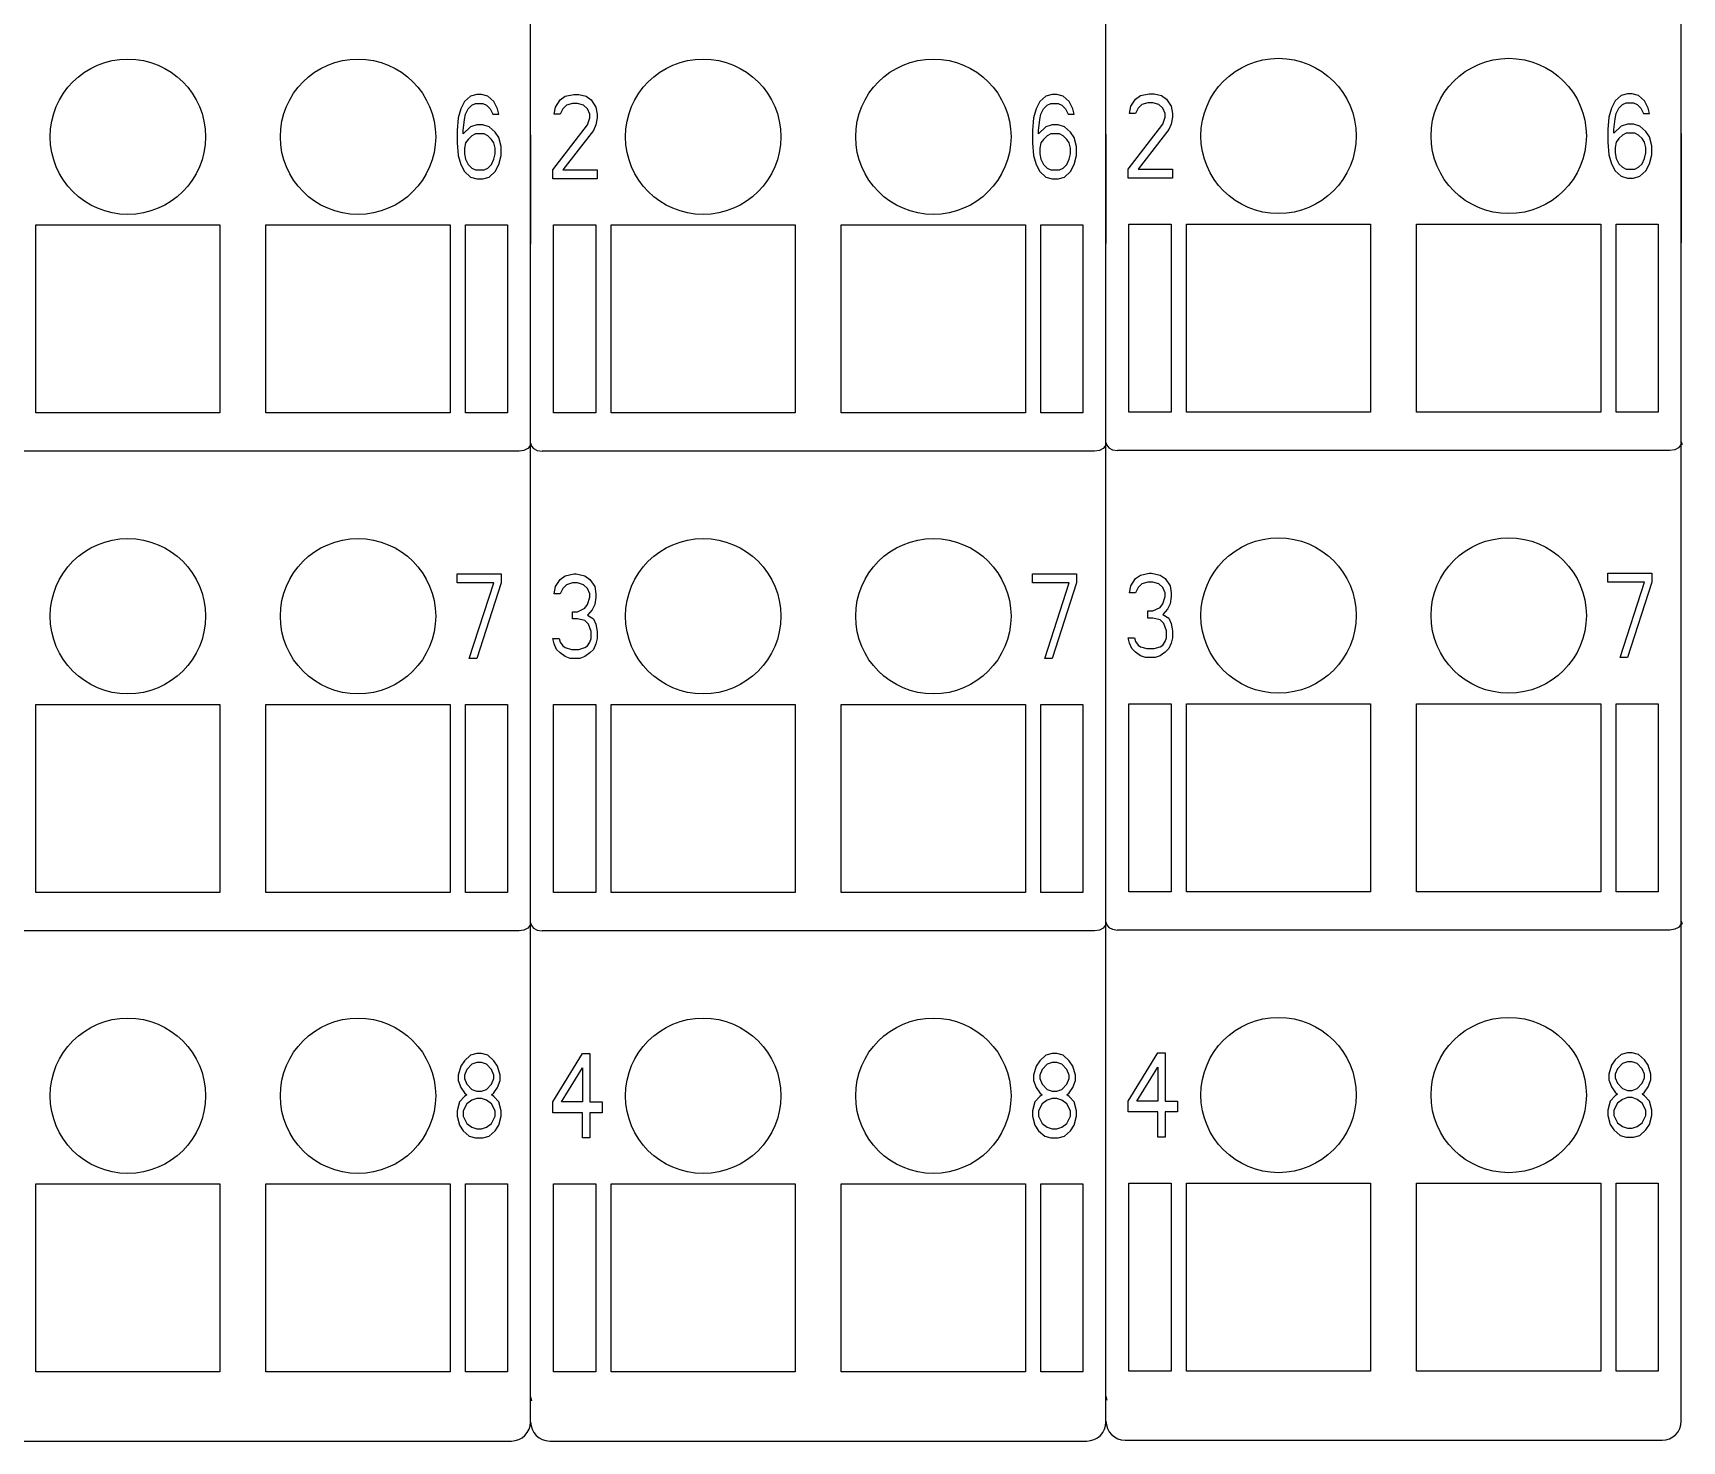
# Model space of a CAD drawing. Extents: x 10 to 622, y -523 to 292.
# Drawn here: x 288.8 to 297.51, y 91.48 to 98.91 of the extents above; entities that cross this region are included whole.
import ezdxf

# ---------------------------------------------------------------- set-up
doc = ezdxf.new("R2010")
doc.units = 0
doc.header["$LTSCALE"] = 5
doc.header["$MEASUREMENT"] = 0
doc.layers.get('0').update_dxf_attribs({"linetype": 'CONTINUOUS'})

msp = doc.modelspace()

# ---------------------------------------------------------------- linework, layer by layer
at = {"color": 7, "linetype": 'Continuous'}
for p, q in [((291.4286, 91.5843), (291.4286, 118.1094)), ((291.4286, 91.5843), (291.4286, 118.1094)), ((294.4657, 91.5882), (294.4657, 118.1133)), ((294.4658, 91.5843), (294.4658, 118.1094)), ((297.5029, 91.5918), (297.5029, 118.1169)), ((297.503, 91.5882), (297.503, 118.1133)), ((291.0789, 98.5527), (291.0595, 98.5148)), ((291.1114, 98.5811), (291.0789, 98.5527)), ((291.1439, 98.5906), (291.1114, 98.5811)), ((291.1179, 98.5337), (291.1374, 98.5432)), ((291.1374, 98.5432), (291.1764, 98.5432)), ((291.1699, 98.5906), (291.1439, 98.5906)), ((291.2024, 98.5811), (291.1699, 98.5906)), ((291.1764, 98.5432), (291.1959, 98.5337)), ((291.2349, 98.5527), (291.2024, 98.5811)), ((291.2543, 98.5148), (291.2349, 98.5527)), ((291.5592, 98.5242), (291.5851, 98.5621)), ((291.5851, 98.5621), (291.6111, 98.5811)), ((291.6111, 98.5811), (291.6566, 98.5906)), ((291.6501, 98.5432), (291.6176, 98.5337)), ((291.6761, 98.5432), (291.6501, 98.5432)), ((291.6566, 98.5906), (291.6826, 98.5906)), ((291.7086, 98.5337), (291.6761, 98.5432)), ((291.6826, 98.5906), (291.7216, 98.5811)), ((291.7216, 98.5811), (291.7476, 98.5621)), ((291.7476, 98.5621), (291.7735, 98.5242)), ((294.1162, 98.5527), (294.0967, 98.5148)), ((294.1487, 98.5811), (294.1162, 98.5527)), ((294.1811, 98.5906), (294.1487, 98.5811)), ((294.1551, 98.5337), (294.1746, 98.5432)), ((294.1746, 98.5432), (294.2136, 98.5432)), ((294.2071, 98.5906), (294.1811, 98.5906)), ((294.2396, 98.5811), (294.2071, 98.5906)), ((294.2136, 98.5432), (294.2331, 98.5337)), ((294.2721, 98.5527), (294.2396, 98.5811)), ((294.2916, 98.5148), (294.2721, 98.5527)), ((294.5963, 98.5282), (294.6223, 98.5661)), ((294.6223, 98.5661), (294.6483, 98.5851)), ((294.6483, 98.5851), (294.6938, 98.5945)), ((294.6873, 98.5471), (294.6548, 98.5377)), ((294.7132, 98.5471), (294.6873, 98.5471)), ((294.6938, 98.5945), (294.7197, 98.5945)), ((294.7457, 98.5377), (294.7132, 98.5471)), ((294.7197, 98.5945), (294.7587, 98.5851)), ((294.7587, 98.5851), (294.7847, 98.5661)), ((294.7847, 98.5661), (294.8107, 98.5282)), ((297.1533, 98.5566), (297.1338, 98.5187)), ((297.1858, 98.5851), (297.1533, 98.5566)), ((297.2183, 98.5945), (297.1858, 98.5851)), ((297.1923, 98.5377), (297.2118, 98.5471)), ((297.2118, 98.5471), (297.2508, 98.5471)), ((297.2443, 98.5945), (297.2183, 98.5945)), ((297.2767, 98.5851), (297.2443, 98.5945)), ((297.2508, 98.5471), (297.2703, 98.5377)), ((297.3092, 98.5566), (297.2767, 98.5851)), ((297.3287, 98.5187), (297.3092, 98.5566)), ((291.0465, 98.4674), (291.04, 98.401)), ((291.0595, 98.5148), (291.0465, 98.4674)), ((291.0724, 98.401), (291.0789, 98.4579)), ((291.0789, 98.4579), (291.0854, 98.4863)), ((291.0854, 98.4863), (291.0984, 98.5148)), ((291.0984, 98.5148), (291.1179, 98.5337)), ((291.1959, 98.5337), (291.2154, 98.5148)), ((291.2154, 98.5148), (291.2284, 98.4863)), ((291.2284, 98.4863), (291.2608, 98.4863)), ((291.2608, 98.4863), (291.2543, 98.5148)), ((291.5527, 98.4863), (291.5592, 98.5242)), ((291.5851, 98.4863), (291.5527, 98.4863)), ((291.5981, 98.5148), (291.5851, 98.4863)), ((291.6176, 98.5337), (291.5981, 98.5148)), ((291.7281, 98.5148), (291.7086, 98.5337)), ((291.7411, 98.4863), (291.7281, 98.5148)), ((291.7281, 98.4295), (291.7411, 98.4674)), ((291.7411, 98.4674), (291.7411, 98.4863)), ((291.7735, 98.5242), (291.78, 98.4863)), ((291.78, 98.4674), (291.7735, 98.4295)), ((291.78, 98.4863), (291.78, 98.4674)), ((294.0837, 98.4674), (294.0772, 98.401)), ((294.0967, 98.5148), (294.0837, 98.4674)), ((294.1097, 98.401), (294.1162, 98.4579)), ((294.1162, 98.4579), (294.1227, 98.4863)), ((294.1227, 98.4863), (294.1357, 98.5148)), ((294.1357, 98.5148), (294.1551, 98.5337)), ((294.2331, 98.5337), (294.2526, 98.5148)), ((294.2526, 98.5148), (294.2656, 98.4863)), ((294.2656, 98.4863), (294.2981, 98.4863)), ((294.2981, 98.4863), (294.2916, 98.5148)), ((294.5898, 98.4903), (294.5963, 98.5282)), ((294.6223, 98.4903), (294.5898, 98.4903)), ((294.6353, 98.5187), (294.6223, 98.4903)), ((294.6548, 98.5377), (294.6353, 98.5187)), ((294.7652, 98.5187), (294.7457, 98.5377)), ((294.7782, 98.4903), (294.7652, 98.5187)), ((294.7652, 98.4334), (294.7782, 98.4713)), ((294.7782, 98.4713), (294.7782, 98.4903)), ((294.8107, 98.5282), (294.8172, 98.4903)), ((294.8172, 98.4713), (294.8107, 98.4334)), ((294.8172, 98.4903), (294.8172, 98.4713)), ((297.1208, 98.4713), (297.1143, 98.405)), ((297.1338, 98.5187), (297.1208, 98.4713)), ((297.1468, 98.405), (297.1533, 98.4618)), ((297.1533, 98.4618), (297.1598, 98.4903)), ((297.1598, 98.4903), (297.1728, 98.5187)), ((297.1728, 98.5187), (297.1923, 98.5377)), ((297.2703, 98.5377), (297.2897, 98.5187)), ((297.2897, 98.5187), (297.3027, 98.4903)), ((297.3027, 98.4903), (297.3352, 98.4903)), ((297.3352, 98.4903), (297.3287, 98.5187)), ((291.04, 98.401), (291.04, 98.3347)), ((291.1114, 98.42), (291.0724, 98.3821)), ((291.0724, 98.3821), (291.0724, 98.401)), ((291.1179, 98.3726), (291.0984, 98.3536)), ((291.1439, 98.4295), (291.1114, 98.42)), ((291.1374, 98.3821), (291.1179, 98.3726)), ((291.1829, 98.3821), (291.1374, 98.3821)), ((291.1764, 98.4295), (291.1439, 98.4295)), ((291.2089, 98.42), (291.1764, 98.4295)), ((291.2024, 98.3726), (291.1829, 98.3821)), ((291.2219, 98.3536), (291.2024, 98.3726)), ((291.2414, 98.3915), (291.2089, 98.42)), ((291.2608, 98.3631), (291.2414, 98.3915)), ((291.4273, 98.3775), (291.4273, 97.8005)), ((291.5462, 98.1925), (291.7281, 98.4295)), ((291.7605, 98.401), (291.5981, 98.1925)), ((291.7735, 98.4295), (291.7605, 98.401)), ((294.0772, 98.401), (294.0772, 98.3347)), ((294.1487, 98.42), (294.1097, 98.3821)), ((294.1097, 98.3821), (294.1097, 98.401)), ((294.1551, 98.3726), (294.1357, 98.3536)), ((294.1811, 98.4295), (294.1487, 98.42)), ((294.1746, 98.3821), (294.1551, 98.3726)), ((294.2201, 98.3821), (294.1746, 98.3821)), ((294.2136, 98.4295), (294.1811, 98.4295)), ((294.2461, 98.42), (294.2136, 98.4295)), ((294.2396, 98.3726), (294.2201, 98.3821)), ((294.2591, 98.3536), (294.2396, 98.3726)), ((294.2786, 98.3915), (294.2461, 98.42)), ((294.2981, 98.3631), (294.2786, 98.3915)), ((294.4644, 98.3815), (294.4644, 97.8044)), ((294.5833, 98.1965), (294.7652, 98.4334)), ((294.7977, 98.405), (294.6353, 98.1965)), ((294.8107, 98.4334), (294.7977, 98.405)), ((297.1143, 98.405), (297.1143, 98.3386)), ((297.1858, 98.4239), (297.1468, 98.386)), ((297.1468, 98.386), (297.1468, 98.405)), ((297.1923, 98.3765), (297.1728, 98.3576)), ((297.2183, 98.4334), (297.1858, 98.4239)), ((297.2118, 98.386), (297.1923, 98.3765)), ((297.2573, 98.386), (297.2118, 98.386)), ((297.2508, 98.4334), (297.2183, 98.4334)), ((297.2832, 98.4239), (297.2508, 98.4334)), ((297.2767, 98.3765), (297.2573, 98.386)), ((297.2962, 98.3576), (297.2767, 98.3765)), ((297.3157, 98.3955), (297.2832, 98.4239)), ((297.3352, 98.3671), (297.3157, 98.3955)), ((297.5016, 98.385), (297.5016, 97.808)), ((291.04, 98.3347), (291.0465, 98.2683)), ((291.0854, 98.3347), (291.0789, 98.3062)), ((291.0789, 98.3062), (291.0789, 98.2778)), ((291.0984, 98.3536), (291.0854, 98.3347)), ((291.2349, 98.3347), (291.2219, 98.3536)), ((291.2414, 98.3062), (291.2349, 98.3347)), ((291.2414, 98.2778), (291.2414, 98.3062)), ((291.2738, 98.3157), (291.2608, 98.3631)), ((291.2738, 98.2683), (291.2738, 98.3157)), ((294.0772, 98.3347), (294.0837, 98.2683)), ((294.1227, 98.3347), (294.1162, 98.3062)), ((294.1162, 98.3062), (294.1162, 98.2778)), ((294.1357, 98.3536), (294.1227, 98.3347)), ((294.2721, 98.3347), (294.2591, 98.3536)), ((294.2786, 98.3062), (294.2721, 98.3347)), ((294.2786, 98.2778), (294.2786, 98.3062)), ((294.3111, 98.3157), (294.2981, 98.3631)), ((294.3111, 98.2683), (294.3111, 98.3157)), ((297.1143, 98.3386), (297.1208, 98.2723)), ((297.1598, 98.3386), (297.1533, 98.3102)), ((297.1533, 98.3102), (297.1533, 98.2818)), ((297.1533, 98.2818), (297.1598, 98.2533)), ((297.1728, 98.3576), (297.1598, 98.3386)), ((297.3092, 98.3386), (297.2962, 98.3576)), ((297.3157, 98.3102), (297.3092, 98.3386)), ((297.3092, 98.2533), (297.3157, 98.2818)), ((297.3157, 98.2818), (297.3157, 98.3102)), ((297.3482, 98.3197), (297.3352, 98.3671)), ((297.3482, 98.2723), (297.3482, 98.3197)), ((291.0465, 98.2683), (291.0595, 98.2209)), ((291.0595, 98.2209), (291.0789, 98.183)), ((291.0789, 98.2778), (291.0854, 98.2494)), ((291.0854, 98.2494), (291.0984, 98.2209)), ((291.0984, 98.2209), (291.1179, 98.202)), ((291.1179, 98.202), (291.1374, 98.1925)), ((291.1829, 98.1925), (291.2024, 98.202)), ((291.2024, 98.202), (291.2219, 98.2209)), ((291.2219, 98.2209), (291.2349, 98.2494)), ((291.2349, 98.2494), (291.2414, 98.2778)), ((291.2414, 98.183), (291.2608, 98.2209)), ((291.2608, 98.2209), (291.2738, 98.2683)), ((294.0837, 98.2683), (294.0967, 98.2209)), ((294.0967, 98.2209), (294.1162, 98.183)), ((294.1162, 98.2778), (294.1227, 98.2494)), ((294.1227, 98.2494), (294.1357, 98.2209)), ((294.1357, 98.2209), (294.1551, 98.202)), ((294.1551, 98.202), (294.1746, 98.1925)), ((294.2201, 98.1925), (294.2396, 98.202)), ((294.2396, 98.202), (294.2591, 98.2209)), ((294.2591, 98.2209), (294.2721, 98.2494)), ((294.2721, 98.2494), (294.2786, 98.2778)), ((294.2786, 98.183), (294.2981, 98.2209)), ((294.2981, 98.2209), (294.3111, 98.2683)), ((294.5833, 98.1491), (294.5833, 98.1965)), ((294.6353, 98.1965), (294.8172, 98.1965)), ((294.8172, 98.1965), (294.8172, 98.1491)), ((297.1208, 98.2723), (297.1338, 98.2249)), ((297.1338, 98.2249), (297.1533, 98.187)), ((297.1598, 98.2533), (297.1728, 98.2249)), ((297.1728, 98.2249), (297.1923, 98.2059)), ((297.1923, 98.2059), (297.2118, 98.1965)), ((297.2118, 98.1965), (297.2573, 98.1965)), ((297.2573, 98.1965), (297.2767, 98.2059)), ((297.2767, 98.2059), (297.2962, 98.2249)), ((297.2962, 98.2249), (297.3092, 98.2533)), ((297.3157, 98.187), (297.3352, 98.2249)), ((297.3352, 98.2249), (297.3482, 98.2723)), ((291.0789, 98.183), (291.1114, 98.1546)), ((291.1114, 98.1546), (291.1439, 98.1451)), ((291.1374, 98.1925), (291.1829, 98.1925)), ((291.1439, 98.1451), (291.1764, 98.1451)), ((291.1764, 98.1451), (291.2089, 98.1546)), ((291.2089, 98.1546), (291.2414, 98.183)), ((291.5462, 98.1451), (291.5462, 98.1925)), ((291.78, 98.1451), (291.5462, 98.1451)), ((291.5981, 98.1925), (291.78, 98.1925)), ((291.78, 98.1925), (291.78, 98.1451)), ((294.1162, 98.183), (294.1487, 98.1546)), ((294.1487, 98.1546), (294.1811, 98.1451)), ((294.1746, 98.1925), (294.2201, 98.1925)), ((294.1811, 98.1451), (294.2136, 98.1451)), ((294.2136, 98.1451), (294.2461, 98.1546)), ((294.2461, 98.1546), (294.2786, 98.183)), ((294.8172, 98.1491), (294.5833, 98.1491)), ((297.1533, 98.187), (297.1858, 98.1585)), ((297.1858, 98.1585), (297.2183, 98.1491)), ((297.2183, 98.1491), (297.2508, 98.1491)), ((297.2508, 98.1491), (297.2832, 98.1585)), ((297.2832, 98.1585), (297.3157, 98.187)), ((288.8166, 96.9095), (288.8166, 97.9017)), ((288.8166, 97.9017), (289.7885, 97.9017)), ((289.7885, 97.9017), (289.7885, 96.9095)), ((290.0315, 96.9095), (290.0315, 97.9017)), ((290.0315, 97.9017), (291.0034, 97.9017)), ((291.0034, 97.9017), (291.0034, 96.9095)), ((291.0844, 96.9095), (291.0844, 97.9017)), ((291.0844, 97.9017), (291.3071, 97.9017)), ((291.3071, 97.9017), (291.3071, 96.9095)), ((291.5501, 96.9095), (291.5501, 97.9017)), ((291.5501, 97.9017), (291.7728, 97.9017)), ((291.7728, 97.9017), (291.7728, 96.9095)), ((291.8538, 96.9095), (291.8538, 97.9017)), ((291.8538, 97.9017), (292.8257, 97.9017)), ((292.8257, 97.9017), (292.8257, 96.9095)), ((293.0687, 96.9095), (293.0687, 97.9017)), ((293.0687, 97.9017), (294.0406, 97.9017)), ((294.0406, 97.9017), (294.0406, 96.9095)), ((294.1216, 96.9095), (294.1216, 97.9017)), ((294.1216, 97.9017), (294.3443, 97.9017)), ((294.3443, 97.9017), (294.3443, 96.9095)), ((294.5872, 96.9135), (294.5872, 97.9057)), ((294.5872, 97.9057), (294.8099, 97.9057)), ((294.8099, 97.9057), (294.8099, 96.9135)), ((294.8909, 96.9135), (294.8909, 97.9057)), ((294.8909, 97.9057), (295.8629, 97.9057)), ((295.8629, 97.9057), (295.8629, 96.9135)), ((296.1058, 96.9135), (296.1058, 97.9057)), ((296.1058, 97.9057), (297.0777, 97.9057)), ((297.0777, 97.9057), (297.0777, 96.9135)), ((297.1587, 96.9135), (297.1587, 97.9057)), ((297.1587, 97.9057), (297.3815, 97.9057)), ((297.3815, 97.9057), (297.3815, 96.9135)), ((289.7885, 96.9095), (288.8166, 96.9095)), ((291.0034, 96.9095), (290.0315, 96.9095)), ((291.3071, 96.9095), (291.0844, 96.9095)), ((291.7728, 96.9095), (291.5501, 96.9095)), ((292.8257, 96.9095), (291.8538, 96.9095)), ((294.0406, 96.9095), (293.0687, 96.9095)), ((294.3443, 96.9095), (294.1216, 96.9095)), ((294.8099, 96.9135), (294.5872, 96.9135)), ((295.8629, 96.9135), (294.8909, 96.9135)), ((297.0777, 96.9135), (296.1058, 96.9135)), ((297.3815, 96.9135), (297.1587, 96.9135)), ((291.4131, 96.7212), (291.3936, 96.7111)), ((291.4248, 96.7348), (291.4131, 96.7212)), ((291.4286, 96.7496), (291.4248, 96.7348)), ((291.4286, 96.7496), (291.4324, 96.7348)), ((291.4324, 96.7348), (291.4441, 96.7212)), ((291.4441, 96.7212), (291.4636, 96.7111)), ((294.4503, 96.7212), (294.4308, 96.7111)), ((294.462, 96.7348), (294.4503, 96.7212)), ((294.4658, 96.7496), (294.462, 96.7348)), ((294.4657, 96.7535), (294.4695, 96.7387)), ((294.4695, 96.7387), (294.4812, 96.7252)), ((294.4812, 96.7252), (294.5007, 96.715)), ((294.5007, 96.715), (294.5265, 96.711)), ((297.468, 96.715), (297.4422, 96.711)), ((297.4874, 96.7252), (297.468, 96.715)), ((297.4992, 96.7387), (297.4874, 96.7252)), ((297.503, 96.7535), (297.4992, 96.7387)), ((297.5029, 96.7571), (297.5067, 96.7423)), ((291.3678, 96.7071), (288.4521, 96.7071)), ((291.3936, 96.7111), (291.3678, 96.7071)), ((291.4636, 96.7111), (291.4893, 96.7071)), ((294.4051, 96.7071), (291.4893, 96.7071)), ((294.4308, 96.7111), (294.4051, 96.7071)), ((297.4422, 96.711), (294.5265, 96.711)), ((291.04, 96.0122), (291.04, 96.0596)), ((291.04, 96.0596), (291.2738, 96.0596)), ((291.2738, 96.0596), (291.2738, 96.0122)), ((291.5592, 95.9932), (291.5851, 96.0311)), ((291.5851, 96.0311), (291.6111, 96.0501)), ((291.6111, 96.0501), (291.6566, 96.0596)), ((291.6566, 96.0596), (291.6696, 96.0596)), ((291.6696, 96.0596), (291.7151, 96.0501)), ((291.7151, 96.0501), (291.7411, 96.0311)), ((291.7411, 96.0311), (291.767, 95.9932)), ((294.0772, 96.0122), (294.0772, 96.0596)), ((294.0772, 96.0596), (294.3111, 96.0596)), ((294.3111, 96.0596), (294.3111, 96.0122)), ((294.5963, 95.9972), (294.6223, 96.0351)), ((294.6223, 96.0351), (294.6483, 96.054)), ((294.6483, 96.054), (294.6938, 96.0635)), ((294.6938, 96.0635), (294.7067, 96.0635)), ((294.7067, 96.0635), (294.7522, 96.054)), ((294.7522, 96.054), (294.7782, 96.0351)), ((294.7782, 96.0351), (294.8042, 95.9972)), ((297.1143, 96.0161), (297.1143, 96.0635)), ((297.1143, 96.0635), (297.3482, 96.0635)), ((297.3482, 96.0635), (297.3482, 96.0161)), ((291.2349, 96.0122), (291.04, 96.0122)), ((291.1049, 95.6141), (291.2349, 96.0122)), ((291.2738, 96.0122), (291.1439, 95.6141)), ((291.5527, 95.9553), (291.5592, 95.9932)), ((291.5851, 95.9553), (291.5527, 95.9553)), ((291.5981, 95.9837), (291.5851, 95.9553)), ((291.6176, 96.0027), (291.5981, 95.9837)), ((291.6501, 96.0122), (291.6176, 96.0027)), ((291.6761, 96.0122), (291.6501, 96.0122)), ((291.7086, 96.0027), (291.6761, 96.0122)), ((291.7281, 95.9837), (291.7086, 96.0027)), ((291.7411, 95.9553), (291.7281, 95.9837)), ((291.7281, 95.8984), (291.7411, 95.9363)), ((291.7411, 95.9363), (291.7411, 95.9553)), ((291.767, 95.9932), (291.7735, 95.9553)), ((291.7735, 95.9363), (291.767, 95.8984)), ((291.7735, 95.9553), (291.7735, 95.9363)), ((294.2721, 96.0122), (294.0772, 96.0122)), ((294.1422, 95.6141), (294.2721, 96.0122)), ((294.3111, 96.0122), (294.1811, 95.6141)), ((294.5898, 95.9593), (294.5963, 95.9972)), ((294.6223, 95.9593), (294.5898, 95.9593)), ((294.6353, 95.9877), (294.6223, 95.9593)), ((294.6548, 96.0066), (294.6353, 95.9877)), ((294.6873, 96.0161), (294.6548, 96.0066)), ((294.7132, 96.0161), (294.6873, 96.0161)), ((294.7457, 96.0066), (294.7132, 96.0161)), ((294.7652, 95.9877), (294.7457, 96.0066)), ((294.7782, 95.9593), (294.7652, 95.9877)), ((294.7652, 95.9024), (294.7782, 95.9403)), ((294.7782, 95.9403), (294.7782, 95.9593)), ((294.8042, 95.9972), (294.8107, 95.9593)), ((294.8107, 95.9403), (294.8042, 95.9024)), ((294.8107, 95.9593), (294.8107, 95.9403)), ((297.3092, 96.0161), (297.1143, 96.0161)), ((297.1793, 95.618), (297.3092, 96.0161)), ((297.3482, 96.0161), (297.2183, 95.618)), ((291.6501, 95.8226), (291.6501, 95.8605)), ((291.6501, 95.8605), (291.6761, 95.8605)), ((291.6761, 95.8605), (291.7151, 95.8795)), ((291.7151, 95.8795), (291.7281, 95.8984)), ((291.7541, 95.87), (291.7281, 95.8416)), ((291.767, 95.8984), (291.7541, 95.87)), ((294.6873, 95.8266), (294.6873, 95.8645)), ((294.6873, 95.8645), (294.7132, 95.8645)), ((294.7132, 95.8645), (294.7522, 95.8834)), ((294.7522, 95.8834), (294.7652, 95.9024)), ((294.7912, 95.874), (294.7652, 95.8455)), ((294.7652, 95.8455), (294.7977, 95.8266)), ((294.8042, 95.9024), (294.7912, 95.874)), ((291.6761, 95.8226), (291.6501, 95.8226)), ((291.7151, 95.8131), (291.6761, 95.8226)), ((291.7346, 95.7942), (291.7151, 95.8131)), ((291.7281, 95.8416), (291.7605, 95.8226)), ((291.7476, 95.7563), (291.7346, 95.7942)), ((291.7476, 95.7184), (291.7476, 95.7563)), ((291.7605, 95.8226), (291.7735, 95.7942)), ((291.7735, 95.7942), (291.78, 95.7563)), ((291.78, 95.7563), (291.78, 95.7184)), ((294.7132, 95.8266), (294.6873, 95.8266)), ((294.7522, 95.8171), (294.7132, 95.8266)), ((294.7717, 95.7981), (294.7522, 95.8171)), ((294.7847, 95.7602), (294.7717, 95.7981)), ((294.7847, 95.7223), (294.7847, 95.7602)), ((294.7977, 95.8266), (294.8107, 95.7981)), ((294.8107, 95.7981), (294.8172, 95.7602)), ((294.8172, 95.7602), (294.8172, 95.7223)), ((291.5527, 95.6899), (291.5462, 95.7184)), ((291.5462, 95.7184), (291.5787, 95.7184)), ((291.5657, 95.6615), (291.5527, 95.6899)), ((291.5787, 95.7184), (291.5851, 95.6994)), ((291.5851, 95.6994), (291.5981, 95.6804)), ((291.5981, 95.6804), (291.6111, 95.671)), ((291.6111, 95.671), (291.6436, 95.6615)), ((291.6826, 95.6615), (291.7151, 95.671)), ((291.7151, 95.671), (291.7281, 95.6804)), ((291.7281, 95.6804), (291.7411, 95.6994)), ((291.7411, 95.6994), (291.7476, 95.7184)), ((291.7735, 95.6899), (291.7605, 95.6615)), ((291.78, 95.7184), (291.7735, 95.6899)), ((294.5898, 95.6939), (294.5833, 95.7223)), ((294.5833, 95.7223), (294.6158, 95.7223)), ((294.6028, 95.6654), (294.5898, 95.6939)), ((294.6158, 95.7223), (294.6223, 95.7033)), ((294.6223, 95.7033), (294.6353, 95.6844)), ((294.6353, 95.6844), (294.6483, 95.6749)), ((294.6483, 95.6749), (294.6808, 95.6654)), ((294.7197, 95.6654), (294.7522, 95.6749)), ((294.7522, 95.6749), (294.7652, 95.6844)), ((294.7652, 95.6844), (294.7782, 95.7033)), ((294.7782, 95.7033), (294.7847, 95.7223)), ((294.8107, 95.6939), (294.7977, 95.6654)), ((294.8172, 95.7223), (294.8107, 95.6939)), ((291.1439, 95.6141), (291.1049, 95.6141)), ((291.5851, 95.6425), (291.5657, 95.6615)), ((291.6111, 95.6236), (291.5851, 95.6425)), ((291.6371, 95.6141), (291.6111, 95.6236)), ((291.6891, 95.6141), (291.6371, 95.6141)), ((291.6436, 95.6615), (291.6826, 95.6615)), ((291.7151, 95.6236), (291.6891, 95.6141)), ((291.7411, 95.6425), (291.7151, 95.6236)), ((291.7605, 95.6615), (291.7411, 95.6425)), ((294.1811, 95.6141), (294.1422, 95.6141)), ((294.6223, 95.6465), (294.6028, 95.6654)), ((294.6483, 95.6275), (294.6223, 95.6465)), ((294.6743, 95.618), (294.6483, 95.6275)), ((294.7262, 95.618), (294.6743, 95.618)), ((294.6808, 95.6654), (294.7197, 95.6654)), ((294.7522, 95.6275), (294.7262, 95.618)), ((294.7782, 95.6465), (294.7522, 95.6275)), ((294.7977, 95.6654), (294.7782, 95.6465)), ((297.2183, 95.618), (297.1793, 95.618)), ((288.8166, 94.3785), (288.8166, 95.3707)), ((288.8166, 95.3707), (289.7885, 95.3707)), ((289.7885, 95.3707), (289.7885, 94.3785)), ((290.0315, 94.3785), (290.0315, 95.3707)), ((290.0315, 95.3707), (291.0034, 95.3707)), ((291.0034, 95.3707), (291.0034, 94.3785)), ((291.0844, 94.3785), (291.0844, 95.3707)), ((291.0844, 95.3707), (291.3071, 95.3707)), ((291.3071, 95.3707), (291.3071, 94.3785)), ((291.5501, 94.3785), (291.5501, 95.3707)), ((291.5501, 95.3707), (291.7728, 95.3707)), ((291.7728, 95.3707), (291.7728, 94.3785)), ((291.8538, 94.3785), (291.8538, 95.3707)), ((291.8538, 95.3707), (292.8257, 95.3707)), ((292.8257, 95.3707), (292.8257, 94.3785)), ((293.0687, 94.3785), (293.0687, 95.3707)), ((293.0687, 95.3707), (294.0406, 95.3707)), ((294.0406, 95.3707), (294.0406, 94.3785)), ((294.1216, 94.3785), (294.1216, 95.3707)), ((294.1216, 95.3707), (294.3443, 95.3707)), ((294.3443, 95.3707), (294.3443, 94.3785)), ((294.5872, 94.3825), (294.5872, 95.3746)), ((294.5872, 95.3746), (294.8099, 95.3746)), ((294.8099, 95.3746), (294.8099, 94.3825)), ((294.8909, 94.3825), (294.8909, 95.3746)), ((294.8909, 95.3746), (295.8629, 95.3746)), ((295.8629, 95.3746), (295.8629, 94.3825)), ((296.1058, 94.3825), (296.1058, 95.3746)), ((296.1058, 95.3746), (297.0777, 95.3746)), ((297.0777, 95.3746), (297.0777, 94.3825)), ((297.1587, 94.3825), (297.1587, 95.3746)), ((297.1587, 95.3746), (297.3815, 95.3746)), ((297.3815, 95.3746), (297.3815, 94.3825)), ((289.7885, 94.3785), (288.8166, 94.3785)), ((291.0034, 94.3785), (290.0315, 94.3785)), ((291.3071, 94.3785), (291.0844, 94.3785)), ((291.7728, 94.3785), (291.5501, 94.3785)), ((292.8257, 94.3785), (291.8538, 94.3785)), ((294.0406, 94.3785), (293.0687, 94.3785)), ((294.3443, 94.3785), (294.1216, 94.3785)), ((294.8099, 94.3825), (294.5872, 94.3825)), ((295.8629, 94.3825), (294.8909, 94.3825)), ((297.0777, 94.3825), (296.1058, 94.3825)), ((297.3815, 94.3825), (297.1587, 94.3825)), ((291.4131, 94.1902), (291.3936, 94.1801)), ((291.4248, 94.2038), (291.4131, 94.1902)), ((291.4286, 94.2186), (291.4248, 94.2038)), ((291.4286, 94.2186), (291.4324, 94.2038)), ((291.4324, 94.2038), (291.4441, 94.1902)), ((291.4441, 94.1902), (291.4636, 94.1801)), ((294.4503, 94.1902), (294.4308, 94.1801)), ((294.462, 94.2038), (294.4503, 94.1902)), ((294.4658, 94.2186), (294.462, 94.2038)), ((294.4657, 94.2225), (294.4695, 94.2077)), ((294.4695, 94.2077), (294.4812, 94.1941)), ((294.4812, 94.1941), (294.5007, 94.184)), ((297.4874, 94.1941), (297.468, 94.184)), ((297.4992, 94.2077), (297.4874, 94.1941)), ((297.503, 94.2225), (297.4992, 94.2077)), ((297.5029, 94.2261), (297.5067, 94.2113)), ((291.3678, 94.176), (288.4521, 94.176)), ((291.3936, 94.1801), (291.3678, 94.176)), ((291.4636, 94.1801), (291.4893, 94.176)), ((294.4051, 94.176), (291.4893, 94.176)), ((294.4308, 94.1801), (294.4051, 94.176)), ((294.5007, 94.184), (294.5265, 94.18)), ((297.4422, 94.18), (294.5265, 94.18)), ((297.468, 94.184), (297.4422, 94.18)), ((291.1114, 93.5191), (291.0789, 93.4906)), ((291.1439, 93.5285), (291.1114, 93.5191)), ((291.1699, 93.5285), (291.1439, 93.5285)), ((291.2024, 93.5191), (291.1699, 93.5285)), ((291.2349, 93.4906), (291.2024, 93.5191)), ((291.5462, 93.2726), (291.7021, 93.5285)), ((291.7021, 93.5285), (291.7411, 93.5285)), ((291.7411, 93.5285), (291.7411, 93.2726)), ((294.1487, 93.5191), (294.1162, 93.4906)), ((294.1811, 93.5285), (294.1487, 93.5191)), ((294.2071, 93.5285), (294.1811, 93.5285)), ((294.2396, 93.5191), (294.2071, 93.5285)), ((294.2721, 93.4906), (294.2396, 93.5191)), ((294.5833, 93.2766), (294.7392, 93.5325)), ((294.7392, 93.5325), (294.7782, 93.5325)), ((294.7782, 93.5325), (294.7782, 93.2766)), ((297.1533, 93.4946), (297.1338, 93.4661)), ((297.1858, 93.523), (297.1533, 93.4946)), ((297.2183, 93.5325), (297.1858, 93.523)), ((297.2443, 93.5325), (297.2183, 93.5325)), ((297.2767, 93.523), (297.2443, 93.5325)), ((297.3092, 93.4946), (297.2767, 93.523)), ((297.3287, 93.4661), (297.3092, 93.4946)), ((291.0595, 93.4622), (291.0465, 93.4148)), ((291.0465, 93.4148), (291.0465, 93.3864)), ((291.0789, 93.4906), (291.0595, 93.4622)), ((291.0919, 93.4432), (291.0789, 93.4148)), ((291.0789, 93.4148), (291.0789, 93.3958)), ((291.1179, 93.4717), (291.0919, 93.4432)), ((291.1439, 93.4811), (291.1179, 93.4717)), ((291.1699, 93.4811), (291.1439, 93.4811)), ((291.1959, 93.4717), (291.1699, 93.4811)), ((291.2219, 93.4432), (291.1959, 93.4717)), ((291.2349, 93.4148), (291.2219, 93.4432)), ((291.2543, 93.4622), (291.2349, 93.4906)), ((291.2349, 93.3958), (291.2349, 93.4148)), ((291.2673, 93.4148), (291.2543, 93.4622)), ((291.2673, 93.3864), (291.2673, 93.4148)), ((291.5916, 93.2726), (291.7021, 93.4527)), ((291.7021, 93.4527), (291.7021, 93.2726)), ((294.0967, 93.4622), (294.0837, 93.4148)), ((294.0837, 93.4148), (294.0837, 93.3864)), ((294.1162, 93.4906), (294.0967, 93.4622)), ((294.1292, 93.4432), (294.1162, 93.4148)), ((294.1162, 93.4148), (294.1162, 93.3958)), ((294.1551, 93.4717), (294.1292, 93.4432)), ((294.1811, 93.4811), (294.1551, 93.4717)), ((294.2071, 93.4811), (294.1811, 93.4811)), ((294.2331, 93.4717), (294.2071, 93.4811)), ((294.2591, 93.4432), (294.2331, 93.4717)), ((294.2721, 93.4148), (294.2591, 93.4432)), ((294.2916, 93.4622), (294.2721, 93.4906)), ((294.2721, 93.3958), (294.2721, 93.4148)), ((294.3046, 93.4148), (294.2916, 93.4622)), ((294.3046, 93.3864), (294.3046, 93.4148)), ((294.6288, 93.2766), (294.7392, 93.4567)), ((294.7392, 93.4567), (294.7392, 93.2766)), ((297.1338, 93.4661), (297.1208, 93.4188)), ((297.1208, 93.4188), (297.1208, 93.3903)), ((297.1663, 93.4472), (297.1533, 93.4188)), ((297.1533, 93.4188), (297.1533, 93.3998)), ((297.1923, 93.4756), (297.1663, 93.4472)), ((297.2183, 93.4851), (297.1923, 93.4756)), ((297.2443, 93.4851), (297.2183, 93.4851)), ((297.2703, 93.4756), (297.2443, 93.4851)), ((297.2962, 93.4472), (297.2703, 93.4756)), ((297.3092, 93.4188), (297.2962, 93.4472)), ((297.3092, 93.3998), (297.3092, 93.4188)), ((297.3417, 93.4188), (297.3287, 93.4661)), ((297.3417, 93.3903), (297.3417, 93.4188)), ((291.0465, 93.3864), (291.0595, 93.3485)), ((291.0595, 93.3485), (291.0789, 93.32)), ((291.0789, 93.3958), (291.0919, 93.3674)), ((291.0789, 93.32), (291.0919, 93.3105)), ((291.0919, 93.3674), (291.1179, 93.339)), ((291.1179, 93.339), (291.1439, 93.3295)), ((291.1439, 93.3295), (291.1699, 93.3295)), ((291.1699, 93.3295), (291.1959, 93.339)), ((291.1959, 93.339), (291.2219, 93.3674)), ((291.2219, 93.3674), (291.2349, 93.3958)), ((291.2219, 93.3105), (291.2349, 93.32)), ((291.2349, 93.32), (291.2543, 93.3485)), ((291.2543, 93.3485), (291.2673, 93.3864)), ((294.0837, 93.3864), (294.0967, 93.3485)), ((294.0967, 93.3485), (294.1162, 93.32)), ((294.1162, 93.3958), (294.1292, 93.3674)), ((294.1162, 93.32), (294.1292, 93.3105)), ((294.1292, 93.3674), (294.1551, 93.339)), ((294.1551, 93.339), (294.1811, 93.3295)), ((294.1811, 93.3295), (294.2071, 93.3295)), ((294.2071, 93.3295), (294.2331, 93.339)), ((294.2331, 93.339), (294.2591, 93.3674)), ((294.2591, 93.3674), (294.2721, 93.3958)), ((294.2591, 93.3105), (294.2721, 93.32)), ((294.2721, 93.32), (294.2916, 93.3485)), ((294.2916, 93.3485), (294.3046, 93.3864)), ((297.1208, 93.3903), (297.1338, 93.3524)), ((297.1338, 93.3524), (297.1533, 93.324)), ((297.1533, 93.3998), (297.1663, 93.3714)), ((297.1533, 93.324), (297.1663, 93.3145)), ((297.1663, 93.3714), (297.1923, 93.3429)), ((297.1923, 93.3429), (297.2183, 93.3335)), ((297.2183, 93.3335), (297.2443, 93.3335)), ((297.2443, 93.3335), (297.2703, 93.3429)), ((297.2703, 93.3429), (297.2962, 93.3714)), ((297.2962, 93.3714), (297.3092, 93.3998)), ((297.2962, 93.3145), (297.3092, 93.324)), ((297.3092, 93.324), (297.3287, 93.3524)), ((297.3287, 93.3524), (297.3417, 93.3903)), ((291.053, 93.2726), (291.04, 93.2252)), ((291.0789, 93.3011), (291.053, 93.2726)), ((291.0919, 93.2632), (291.0724, 93.2252)), ((291.0919, 93.3105), (291.0789, 93.3011)), ((291.1179, 93.2821), (291.0919, 93.2632)), ((291.1439, 93.2916), (291.1179, 93.2821)), ((291.1699, 93.2916), (291.1439, 93.2916)), ((291.1959, 93.2821), (291.1699, 93.2916)), ((291.2219, 93.2632), (291.1959, 93.2821)), ((291.2349, 93.3011), (291.2219, 93.3105)), ((291.2414, 93.2252), (291.2219, 93.2632)), ((291.2608, 93.2726), (291.2349, 93.3011)), ((291.2738, 93.2252), (291.2608, 93.2726)), ((291.5462, 93.2158), (291.5462, 93.2726)), ((291.7021, 93.2726), (291.5916, 93.2726)), ((291.7411, 93.2726), (291.806, 93.2726)), ((291.806, 93.2726), (291.806, 93.2158)), ((294.0902, 93.2726), (294.0772, 93.2252)), ((294.1162, 93.3011), (294.0902, 93.2726)), ((294.1292, 93.2632), (294.1097, 93.2252)), ((294.1292, 93.3105), (294.1162, 93.3011)), ((294.1551, 93.2821), (294.1292, 93.2632)), ((294.1811, 93.2916), (294.1551, 93.2821)), ((294.2071, 93.2916), (294.1811, 93.2916)), ((294.2331, 93.2821), (294.2071, 93.2916)), ((294.2591, 93.2632), (294.2331, 93.2821)), ((294.2721, 93.3011), (294.2591, 93.3105)), ((294.2786, 93.2252), (294.2591, 93.2632)), ((294.2981, 93.2726), (294.2721, 93.3011)), ((294.3111, 93.2252), (294.2981, 93.2726)), ((294.5833, 93.2197), (294.5833, 93.2766)), ((294.7392, 93.2766), (294.6288, 93.2766)), ((294.7782, 93.2766), (294.8432, 93.2766)), ((294.8432, 93.2766), (294.8432, 93.2197)), ((297.1273, 93.2766), (297.1143, 93.2292)), ((297.1533, 93.305), (297.1273, 93.2766)), ((297.1663, 93.2671), (297.1468, 93.2292)), ((297.1663, 93.3145), (297.1533, 93.305)), ((297.1923, 93.2861), (297.1663, 93.2671)), ((297.2183, 93.2955), (297.1923, 93.2861)), ((297.2443, 93.2955), (297.2183, 93.2955)), ((297.2703, 93.2861), (297.2443, 93.2955)), ((297.2962, 93.2671), (297.2703, 93.2861)), ((297.3092, 93.305), (297.2962, 93.3145)), ((297.3157, 93.2292), (297.2962, 93.2671)), ((297.3352, 93.2766), (297.3092, 93.305)), ((297.3482, 93.2292), (297.3352, 93.2766)), ((291.04, 93.2252), (291.04, 93.1968)), ((291.04, 93.1968), (291.053, 93.1494)), ((291.053, 93.1494), (291.0724, 93.121)), ((291.0724, 93.2252), (291.0724, 93.1968)), ((291.0724, 93.1968), (291.0919, 93.1589)), ((291.0919, 93.1589), (291.1179, 93.1399)), ((291.1959, 93.1399), (291.2219, 93.1589)), ((291.2219, 93.1589), (291.2414, 93.1968)), ((291.2414, 93.1968), (291.2414, 93.2252)), ((291.2414, 93.121), (291.2608, 93.1494)), ((291.2608, 93.1494), (291.2738, 93.1968)), ((291.2738, 93.1968), (291.2738, 93.2252)), ((291.7021, 93.2158), (291.5462, 93.2158)), ((291.7021, 93.0831), (291.7021, 93.2158)), ((291.7411, 93.2158), (291.7411, 93.0831)), ((291.806, 93.2158), (291.7411, 93.2158)), ((294.0772, 93.2252), (294.0772, 93.1968)), ((294.0772, 93.1968), (294.0902, 93.1494)), ((294.0902, 93.1494), (294.1097, 93.121)), ((294.1097, 93.2252), (294.1097, 93.1968)), ((294.1097, 93.1968), (294.1292, 93.1589)), ((294.1292, 93.1589), (294.1551, 93.1399)), ((294.2331, 93.1399), (294.2591, 93.1589)), ((294.2591, 93.1589), (294.2786, 93.1968)), ((294.2786, 93.1968), (294.2786, 93.2252)), ((294.2786, 93.121), (294.2981, 93.1494)), ((294.2981, 93.1494), (294.3111, 93.1968)), ((294.3111, 93.1968), (294.3111, 93.2252)), ((294.7392, 93.2197), (294.5833, 93.2197)), ((294.7392, 93.087), (294.7392, 93.2197)), ((294.7782, 93.2197), (294.7782, 93.087)), ((294.8432, 93.2197), (294.7782, 93.2197)), ((297.1143, 93.2292), (297.1143, 93.2008)), ((297.1143, 93.2008), (297.1273, 93.1534)), ((297.1273, 93.1534), (297.1468, 93.1249)), ((297.1468, 93.2292), (297.1468, 93.2008)), ((297.1468, 93.2008), (297.1663, 93.1629)), ((297.1663, 93.1629), (297.1923, 93.1439)), ((297.2703, 93.1439), (297.2962, 93.1629)), ((297.2962, 93.1629), (297.3157, 93.2008)), ((297.3157, 93.2008), (297.3157, 93.2292)), ((297.3157, 93.1249), (297.3352, 93.1534)), ((297.3352, 93.1534), (297.3482, 93.2008)), ((297.3482, 93.2008), (297.3482, 93.2292)), ((291.0724, 93.121), (291.1049, 93.0926)), ((291.1049, 93.0926), (291.1374, 93.0831)), ((291.1179, 93.1399), (291.1439, 93.1305)), ((291.1374, 93.0831), (291.1764, 93.0831)), ((291.1439, 93.1305), (291.1699, 93.1305)), ((291.1699, 93.1305), (291.1959, 93.1399)), ((291.1764, 93.0831), (291.2089, 93.0926)), ((291.2089, 93.0926), (291.2414, 93.121)), ((291.7411, 93.0831), (291.7021, 93.0831)), ((294.1097, 93.121), (294.1422, 93.0926)), ((294.1422, 93.0926), (294.1746, 93.0831)), ((294.1551, 93.1399), (294.1811, 93.1305)), ((294.1746, 93.0831), (294.2136, 93.0831)), ((294.1811, 93.1305), (294.2071, 93.1305)), ((294.2071, 93.1305), (294.2331, 93.1399)), ((294.2136, 93.0831), (294.2461, 93.0926)), ((294.2461, 93.0926), (294.2786, 93.121)), ((294.7782, 93.087), (294.7392, 93.087)), ((297.1468, 93.1249), (297.1793, 93.0965)), ((297.1793, 93.0965), (297.2118, 93.087)), ((297.1923, 93.1439), (297.2183, 93.1344)), ((297.2118, 93.087), (297.2508, 93.087)), ((297.2183, 93.1344), (297.2443, 93.1344)), ((297.2443, 93.1344), (297.2703, 93.1439)), ((297.2508, 93.087), (297.2832, 93.0965)), ((297.2832, 93.0965), (297.3157, 93.1249)), ((288.8166, 91.8475), (288.8166, 92.8397)), ((288.8166, 92.8397), (289.7885, 92.8397)), ((289.7885, 92.8397), (289.7885, 91.8475)), ((290.0315, 91.8475), (290.0315, 92.8397)), ((290.0315, 92.8397), (291.0034, 92.8397)), ((291.0034, 92.8397), (291.0034, 91.8475)), ((291.0844, 91.8475), (291.0844, 92.8397)), ((291.0844, 92.8397), (291.3071, 92.8397)), ((291.3071, 92.8397), (291.3071, 91.8475)), ((291.5501, 91.8475), (291.5501, 92.8397)), ((291.5501, 92.8397), (291.7728, 92.8397)), ((291.7728, 92.8397), (291.7728, 91.8475)), ((291.8538, 91.8475), (291.8538, 92.8397)), ((291.8538, 92.8397), (292.8257, 92.8397)), ((292.8257, 92.8397), (292.8257, 91.8475)), ((293.0687, 91.8475), (293.0687, 92.8397)), ((293.0687, 92.8397), (294.0406, 92.8397)), ((294.0406, 92.8397), (294.0406, 91.8475)), ((294.1216, 91.8475), (294.1216, 92.8397)), ((294.1216, 92.8397), (294.3443, 92.8397)), ((294.3443, 92.8397), (294.3443, 91.8475)), ((294.5872, 91.8515), (294.5872, 92.8436)), ((294.5872, 92.8436), (294.8099, 92.8436)), ((294.8099, 92.8436), (294.8099, 91.8515)), ((294.8909, 91.8515), (294.8909, 92.8436)), ((294.8909, 92.8436), (295.8629, 92.8436)), ((295.8629, 92.8436), (295.8629, 91.8515)), ((296.1058, 91.8515), (296.1058, 92.8436)), ((296.1058, 92.8436), (297.0777, 92.8436)), ((297.0777, 92.8436), (297.0777, 91.8515)), ((297.1587, 91.8515), (297.1587, 92.8436)), ((297.1587, 92.8436), (297.3815, 92.8436)), ((297.3815, 92.8436), (297.3815, 91.8515)), ((289.7885, 91.8475), (288.8166, 91.8475)), ((291.0034, 91.8475), (290.0315, 91.8475)), ((291.3071, 91.8475), (291.0844, 91.8475)), ((291.7728, 91.8475), (291.5501, 91.8475)), ((292.8257, 91.8475), (291.8538, 91.8475)), ((294.0406, 91.8475), (293.0687, 91.8475)), ((294.3443, 91.8475), (294.1216, 91.8475)), ((294.8099, 91.8515), (294.5872, 91.8515)), ((295.8629, 91.8515), (294.8909, 91.8515)), ((297.0777, 91.8515), (296.1058, 91.8515)), ((297.3815, 91.8515), (297.1587, 91.8515)), ((291.4286, 91.7161), (291.4324, 91.6945)), ((294.4657, 91.72), (294.4695, 91.6985)), ((288.4926, 91.483), (291.3273, 91.483)), ((291.5298, 91.483), (294.3646, 91.483)), ((294.567, 91.487), (297.4017, 91.487))]:
    msp.add_line(p, q, dxfattribs=at)
for centre in [(289.3025, 98.3674), (290.5174, 98.3674), (292.3397, 98.3674), (293.5546, 98.3674), (295.3769, 98.3714), (296.5918, 98.3714), (289.3025, 95.8364), (290.5174, 95.8364), (292.3397, 95.8364), (293.5546, 95.8364), (295.3769, 95.8403), (296.5918, 95.8403), (289.3025, 93.3054), (290.5174, 93.3054), (292.3397, 93.3054), (293.5546, 93.3054), (295.3769, 93.3093), (296.5918, 93.3093)]:
    msp.add_circle(centre, 0.41, dxfattribs=at)
for centre, start, end in [((291.3273, 91.5843), 270, 0), ((291.5298, 91.5843), 180, 270), ((294.3646, 91.5843), 270, 0), ((294.567, 91.5882), 180, 270), ((297.4017, 91.5882), 270, 0)]:
    msp.add_arc(centre, 0.1012, start, end, dxfattribs=at)

doc.saveas('drawing.dxf')
